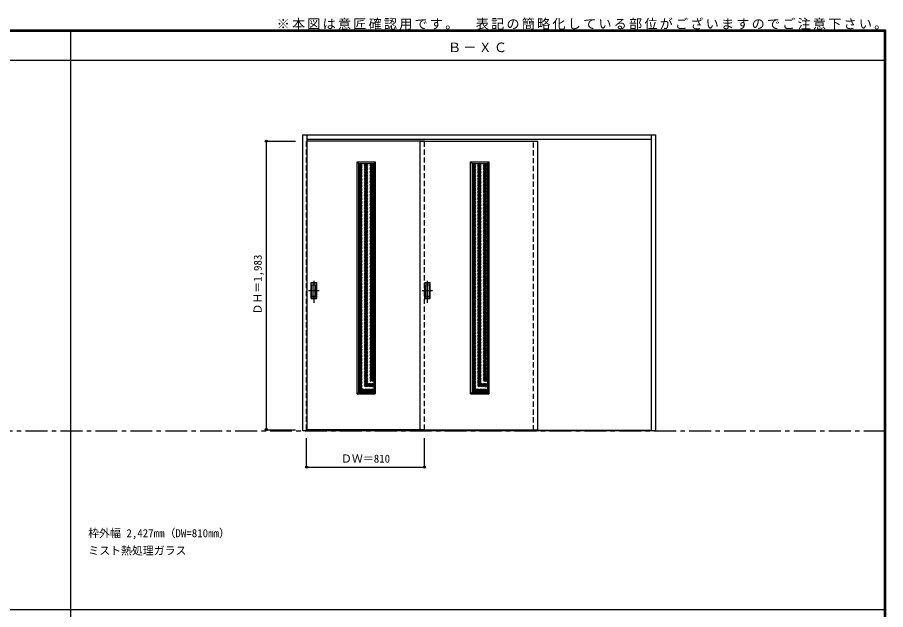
# Model space of a CAD drawing. Units: millimetres, scale not verified. Extents: x -6000 to 5700, y -4307 to 4260.
# Drawn here: x -267 to 5700, y 189 to 4260 of the extents above; entities that cross this region are included whole.
import ezdxf
from ezdxf.enums import TextEntityAlignment as Align

# ---------------------------------------------------------------- set-up
doc = ezdxf.new("R2010")
doc.units = ezdxf.units.MM
doc.header["$LTSCALE"] = 30
doc.header["$PDMODE"] = 32
doc.header["$PDSIZE"] = 15
doc.linetypes.add('CHAIN1', pattern=[8, 5, -1, 1, -1])
doc.linetypes.add('DASHED1', pattern=[1.8, 1.2, -0.6])
for name, color, linetype in [('0-2_扉', 7, 'Continuous'), ('0-4_枠', 3, 'Continuous'), ('0-6_引手', 7, 'Continuous'), ('0-A_文字', 7, 'Continuous'), ('0-B_寸法', 4, 'Continuous'), ('0-C_ハッチ', 4, 'DASHED1'), ('F-1_枠', 6, 'Continuous')]:
    doc.layers.add(name, color=color, linetype=linetype)
doc.styles.add('ＭＳ ゴシック', font='')
doc.styles.get('ＭＳ ゴシック').set_extended_font_data('MS Gothic')

msp = doc.modelspace()

# ---------------------------------------------------------------- linework, layer by layer
at = {"layer": '0-2_扉', "color": 4, "linetype": 'DASHED1'}
for p, q in [((1720.85, 1426), (1720.85, 3409)), ((1723.85, 3409), (1720.85, 3409)), ((2530.85, 1426), (2530.85, 3409)), ((3280.85, 1421), (3280.85, 3423)), ((3310.85, 1421), (3310.85, 3423)), ((1723.85, 1426), (1720.85, 1426))]:
    msp.add_line(p, q, dxfattribs=at)
at = {"layer": '0-2_扉', "color": 3}
for p, q in [((2530.85, 3409), (1723.85, 3409)), ((2530.85, 3409), (2500.85, 3409)), ((2500.85, 1426), (2500.85, 3409)), ((2500.85, 3409), (3310.85, 3409)), ((3310.85, 1426), (3310.85, 3409)), ((2077.85, 3256.5), (2182.85, 3256.5)), ((2182.85, 3256.5), (2182.85, 1681.5)), ((2857.85, 3256.5), (2962.85, 3256.5)), ((2962.85, 3256.5), (2962.85, 1681.5)), ((2530.85, 1426), (1723.85, 1426)), ((2530.85, 1426), (2500.85, 1426)), ((2500.85, 1426), (3310.85, 1426))]:
    msp.add_line(p, q, dxfattribs=at)
at = {"layer": '0-2_扉'}
for p, q in [((2067.85, 3266.5), (2077.85, 3256.5)), ((2067.85, 3266.5), (2192.85, 3266.5)), ((2067.85, 1671.5), (2067.85, 3266.5)), ((2192.85, 3266.5), (2182.85, 3256.5)), ((2192.85, 3266.5), (2192.85, 1671.5)), ((2847.85, 3266.5), (2857.85, 3256.5)), ((2847.85, 3266.5), (2972.85, 3266.5)), ((2847.85, 1671.5), (2847.85, 3266.5)), ((2972.85, 3266.5), (2962.85, 3256.5)), ((2972.85, 3266.5), (2972.85, 1671.5)), ((2077.85, 1681.5), (2067.85, 1671.5)), ((2067.85, 1671.5), (2192.85, 1671.5)), ((2182.85, 1681.5), (2192.85, 1671.5)), ((2857.85, 1681.5), (2847.85, 1671.5)), ((2847.85, 1671.5), (2972.85, 1671.5)), ((2962.85, 1681.5), (2972.85, 1671.5))]:
    msp.add_line(p, q, dxfattribs=at)
at = {"layer": '0-2_扉', "color": 3}
for points in [[(2077.85, 3256.5), (2077.85, 1681.5), (2182.85, 1681.5)], [(2857.85, 3256.5), (2857.85, 1681.5), (2962.85, 1681.5)]]:
    msp.add_lwpolyline(points, dxfattribs=at)
at = {"layer": '0-4_枠'}
for p, q in [((1693.85, 3453), (4120.85, 3453)), ((1723.85, 1418), (1723.85, 3453)), ((1723.85, 3423), (4090.85, 3423)), ((4090.85, 1418), (4090.85, 3453)), ((4120.85, 1418), (4120.85, 3453)), ((4090.85, 1421), (1723.85, 1421)), ((4090.85, 1418), (1723.85, 1418)), ((2500.85, 1418), (2530.85, 1418)), ((4120.85, 1418), (4090.85, 1418))]:
    msp.add_line(p, q, dxfattribs=at)
at = {"layer": '0-4_枠', "color": 7, "linetype": 'CHAIN1'}
msp.add_line((-5490, 1418), (5690, 1418), dxfattribs=at)
at = {"layer": '0-4_枠'}
msp.add_lwpolyline([(1723.85, 1418), (1693.85, 1418), (1693.85, 3453)], dxfattribs=at)
at = {"layer": '0-6_引手', "linetype": 'CHAIN1'}
for p, q in [((1771.85, 2298.27), (1771.85, 2469.12)), ((2551.85, 2298.27), (2551.85, 2469.12)), ((1733.77, 2383.5), (1806.28, 2383.5)), ((2513.77, 2383.5), (2586.28, 2383.5))]:
    msp.add_line(p, q, dxfattribs=at)
at = {"layer": '0-6_引手'}
for p, q in [((1752.85, 2438.5), (1790.85, 2438.5)), ((1752.85, 2328.5), (1752.85, 2438.5)), ((1759.35, 2422.5), (1784.35, 2422.5)), ((1759.35, 2344.5), (1759.35, 2422.5)), ((1784.35, 2344.5), (1784.35, 2422.5)), ((1790.85, 2328.5), (1790.85, 2438.5)), ((2532.85, 2438.5), (2570.85, 2438.5)), ((2532.85, 2328.5), (2532.85, 2438.5)), ((2539.35, 2422.5), (2564.35, 2422.5)), ((2539.35, 2344.5), (2539.35, 2422.5)), ((2564.35, 2344.5), (2564.35, 2422.5)), ((2570.85, 2328.5), (2570.85, 2438.5)), ((1752.85, 2328.5), (1790.85, 2328.5)), ((1759.35, 2344.5), (1784.35, 2344.5)), ((2532.85, 2328.5), (2570.85, 2328.5)), ((2539.35, 2344.5), (2564.35, 2344.5))]:
    msp.add_line(p, q, dxfattribs=at)
at = {"layer": '0-6_引手', "linetype": 'DASHED1'}
for p, q in [((1787.85, 2332.5), (1787.85, 2434.5)), ((2567.85, 2332.5), (2567.85, 2434.5)), ((1755.85, 2332.5), (1787.85, 2332.5)), ((2535.85, 2332.5), (2567.85, 2332.5))]:
    msp.add_line(p, q, dxfattribs=at)
for points in [[(1755.85, 2332.5), (1755.85, 2434.5), (1787.85, 2434.5)], [(2535.85, 2332.5), (2535.85, 2434.5), (2567.85, 2434.5)]]:
    msp.add_lwpolyline(points, dxfattribs=at)
at = {"layer": '0-B_寸法'}
for p, q in [((1443.85, 3409), (1643.85, 3409)), ((1443.85, 3409), (1443.85, 1426)), ((1443.85, 1426), (1643.85, 1426)), ((1720.85, 1168), (1720.85, 1368)), ((2530.85, 1168), (2530.85, 1368)), ((1720.85, 1168), (2530.85, 1168))]:
    msp.add_line(p, q, dxfattribs=at)
at = {"layer": '0-B_寸法', "color": 7}
for p in [(1443.85, 3409), (1443.85, 1426), (1720.85, 1168), (2530.85, 1168)]:
    msp.add_point(p, dxfattribs=at)
at = {"layer": '0-C_ハッチ'}
for p, q in [((2077.85, 3152.5), (2181.85, 3256.5)), ((2077.85, 3162.4), (2171.95, 3256.5)), ((2077.85, 3172.3), (2162.05, 3256.5)), ((2077.85, 3182.2), (2152.15, 3256.5)), ((2077.85, 3192.1), (2142.25, 3256.5)), ((2077.85, 3202), (2132.35, 3256.5)), ((2077.85, 3211.9), (2122.45, 3256.5)), ((2077.85, 3221.8), (2112.55, 3256.5)), ((2077.85, 3231.7), (2102.65, 3256.5)), ((2077.85, 3241.6), (2092.75, 3256.5)), ((2077.85, 3251.5), (2082.85, 3256.5)), ((2077.85, 3142.6), (2182.85, 3247.6)), ((2077.85, 3132.7), (2182.85, 3237.7)), ((2077.85, 3122.8), (2182.85, 3227.8)), ((2857.85, 3152.5), (2961.85, 3256.5)), ((2857.85, 3162.4), (2951.95, 3256.5)), ((2857.85, 3172.3), (2942.05, 3256.5)), ((2857.85, 3182.2), (2932.15, 3256.5)), ((2857.85, 3192.1), (2922.25, 3256.5)), ((2857.85, 3202), (2912.35, 3256.5)), ((2857.85, 3211.9), (2902.45, 3256.5)), ((2857.85, 3221.8), (2892.55, 3256.5)), ((2857.85, 3231.7), (2882.65, 3256.5)), ((2857.85, 3241.6), (2872.75, 3256.5)), ((2857.85, 3251.5), (2862.85, 3256.5)), ((2857.85, 3142.6), (2962.85, 3247.6)), ((2857.85, 3132.7), (2962.85, 3237.7)), ((2857.85, 3122.8), (2962.85, 3227.8)), ((2077.85, 3112.9), (2182.85, 3217.9)), ((2077.85, 3103), (2182.85, 3208)), ((2077.85, 3093.1), (2182.85, 3198.1)), ((2077.85, 3083.2), (2182.85, 3188.2)), ((2077.85, 3073.3), (2182.85, 3178.3)), ((2077.85, 3063.4), (2182.85, 3168.4)), ((2857.85, 3112.9), (2962.85, 3217.9)), ((2857.85, 3103), (2962.85, 3208)), ((2857.85, 3093.1), (2962.85, 3198.1)), ((2857.85, 3083.2), (2962.85, 3188.2)), ((2857.85, 3073.3), (2962.85, 3178.3)), ((2857.85, 3063.4), (2962.85, 3168.4)), ((2077.85, 3053.51), (2182.85, 3158.5)), ((2077.85, 3043.61), (2182.85, 3148.61)), ((2077.85, 3033.71), (2182.85, 3138.71)), ((2077.85, 3023.81), (2182.85, 3128.81)), ((2077.85, 3013.91), (2182.85, 3118.91)), ((2077.85, 3004.01), (2182.85, 3109.01)), ((2857.85, 3053.51), (2962.85, 3158.5)), ((2857.85, 3043.61), (2962.85, 3148.61)), ((2857.85, 3033.71), (2962.85, 3138.71)), ((2857.85, 3023.81), (2962.85, 3128.81)), ((2857.85, 3013.91), (2962.85, 3118.91)), ((2857.85, 3004.01), (2962.85, 3109.01)), ((2077.85, 2994.11), (2182.85, 3099.11)), ((2077.85, 2984.21), (2182.85, 3089.21)), ((2077.85, 2974.31), (2182.85, 3079.31)), ((2077.85, 2964.41), (2182.85, 3069.41)), ((2077.85, 2954.51), (2182.85, 3059.51)), ((2077.85, 2944.61), (2182.85, 3049.61)), ((2857.85, 2994.11), (2962.85, 3099.11)), ((2857.85, 2984.21), (2962.85, 3089.21)), ((2857.85, 2974.31), (2962.85, 3079.31)), ((2857.85, 2964.41), (2962.85, 3069.41)), ((2857.85, 2954.51), (2962.85, 3059.51)), ((2857.85, 2944.61), (2962.85, 3049.61)), ((2077.85, 2934.71), (2182.85, 3039.71)), ((2077.85, 2924.81), (2182.85, 3029.81)), ((2077.85, 2914.91), (2182.85, 3019.91)), ((2077.85, 2905.01), (2182.85, 3010.01)), ((2077.85, 2895.11), (2182.85, 3000.11)), ((2077.85, 2885.21), (2182.85, 2990.21)), ((2857.85, 2934.71), (2962.85, 3039.71)), ((2857.85, 2924.81), (2962.85, 3029.81)), ((2857.85, 2914.91), (2962.85, 3019.91)), ((2857.85, 2905.01), (2962.85, 3010.01)), ((2857.85, 2895.11), (2962.85, 3000.11)), ((2857.85, 2885.21), (2962.85, 2990.21)), ((2077.85, 2875.31), (2182.85, 2980.31)), ((2077.85, 2865.41), (2182.85, 2970.41)), ((2077.85, 2855.52), (2182.85, 2960.52)), ((2077.85, 2845.62), (2182.85, 2950.62)), ((2077.85, 2835.72), (2182.85, 2940.72)), ((2077.85, 2825.82), (2182.85, 2930.82)), ((2857.85, 2875.31), (2962.85, 2980.31)), ((2857.85, 2865.41), (2962.85, 2970.41)), ((2857.85, 2855.52), (2962.85, 2960.52)), ((2857.85, 2845.62), (2962.85, 2950.62)), ((2857.85, 2835.72), (2962.85, 2940.72)), ((2857.85, 2825.82), (2962.85, 2930.82)), ((2077.85, 2815.92), (2182.85, 2920.92)), ((2077.85, 2806.02), (2182.85, 2911.02)), ((2077.85, 2796.12), (2182.85, 2901.12)), ((2077.85, 2786.22), (2182.85, 2891.22)), ((2077.85, 2776.32), (2182.85, 2881.32)), ((2077.85, 2766.42), (2182.85, 2871.42)), ((2857.85, 2815.92), (2962.85, 2920.92)), ((2857.85, 2806.02), (2962.85, 2911.02)), ((2857.85, 2796.12), (2962.85, 2901.12)), ((2857.85, 2786.22), (2962.85, 2891.22)), ((2857.85, 2776.32), (2962.85, 2881.32)), ((2857.85, 2766.42), (2962.85, 2871.42)), ((2077.85, 2756.52), (2182.85, 2861.52)), ((2077.85, 2746.62), (2182.85, 2851.62)), ((2077.85, 2736.72), (2182.85, 2841.72)), ((2077.85, 2726.82), (2182.85, 2831.82)), ((2077.85, 2716.92), (2182.85, 2821.92)), ((2077.85, 2707.02), (2182.85, 2812.02)), ((2857.85, 2756.52), (2962.85, 2861.52)), ((2857.85, 2746.62), (2962.85, 2851.62)), ((2857.85, 2736.72), (2962.85, 2841.72)), ((2857.85, 2726.82), (2962.85, 2831.82)), ((2857.85, 2716.92), (2962.85, 2821.92)), ((2857.85, 2707.02), (2962.85, 2812.02)), ((2077.85, 2697.12), (2182.85, 2802.12)), ((2077.85, 2687.22), (2182.85, 2792.22)), ((2077.85, 2677.32), (2182.85, 2782.32)), ((2077.85, 2667.42), (2182.85, 2772.42)), ((2077.85, 2657.53), (2182.85, 2762.53)), ((2077.85, 2647.63), (2182.85, 2752.63)), ((2857.85, 2697.12), (2962.85, 2802.12)), ((2857.85, 2687.22), (2962.85, 2792.22)), ((2857.85, 2677.32), (2962.85, 2782.32)), ((2857.85, 2667.42), (2962.85, 2772.42)), ((2857.85, 2657.53), (2962.85, 2762.53)), ((2857.85, 2647.63), (2962.85, 2752.63)), ((2077.85, 2637.73), (2182.85, 2742.73)), ((2077.85, 2627.83), (2182.85, 2732.83)), ((2077.85, 2617.93), (2182.85, 2722.93)), ((2077.85, 2608.03), (2182.85, 2713.03)), ((2077.85, 2598.13), (2182.85, 2703.13)), ((2077.85, 2588.23), (2182.85, 2693.23)), ((2857.85, 2637.73), (2962.85, 2742.73)), ((2857.85, 2627.83), (2962.85, 2732.83)), ((2857.85, 2617.93), (2962.85, 2722.93)), ((2857.85, 2608.03), (2962.85, 2713.03)), ((2857.85, 2598.13), (2962.85, 2703.13)), ((2857.85, 2588.23), (2962.85, 2693.23)), ((2077.85, 2578.33), (2182.85, 2683.33)), ((2077.85, 2568.43), (2182.85, 2673.43)), ((2077.85, 2558.53), (2182.85, 2663.53)), ((2077.85, 2548.63), (2182.85, 2653.63)), ((2077.85, 2538.73), (2182.85, 2643.73)), ((2077.85, 2528.83), (2182.85, 2633.83)), ((2857.85, 2578.33), (2962.85, 2683.33)), ((2857.85, 2568.43), (2962.85, 2673.43)), ((2857.85, 2558.53), (2962.85, 2663.53)), ((2857.85, 2548.63), (2962.85, 2653.63)), ((2857.85, 2538.73), (2962.85, 2643.73)), ((2857.85, 2528.83), (2962.85, 2633.83)), ((2077.85, 2518.93), (2182.85, 2623.93)), ((2077.85, 2509.03), (2182.85, 2614.03)), ((2077.85, 2499.13), (2182.85, 2604.13)), ((2077.85, 2489.23), (2182.85, 2594.23)), ((2077.85, 2479.33), (2182.85, 2584.33)), ((2077.85, 2469.44), (2182.85, 2574.43)), ((2857.85, 2518.93), (2962.85, 2623.93)), ((2857.85, 2509.03), (2962.85, 2614.03)), ((2857.85, 2499.13), (2962.85, 2604.13)), ((2857.85, 2489.23), (2962.85, 2594.23)), ((2857.85, 2479.33), (2962.85, 2584.33)), ((2857.85, 2469.44), (2962.85, 2574.43)), ((2077.85, 2459.54), (2182.85, 2564.54)), ((2077.85, 2449.64), (2182.85, 2554.64)), ((2077.85, 2439.74), (2182.85, 2544.74)), ((2077.85, 2429.84), (2182.85, 2534.84)), ((2077.85, 2419.94), (2182.85, 2524.94)), ((2077.85, 2410.04), (2182.85, 2515.04)), ((2857.85, 2459.54), (2962.85, 2564.54)), ((2857.85, 2449.64), (2962.85, 2554.64)), ((2857.85, 2439.74), (2962.85, 2544.74)), ((2857.85, 2429.84), (2962.85, 2534.84)), ((2857.85, 2419.94), (2962.85, 2524.94)), ((2857.85, 2410.04), (2962.85, 2515.04)), ((2077.85, 2400.14), (2182.85, 2505.14)), ((2077.85, 2390.24), (2182.85, 2495.24)), ((2077.85, 2380.34), (2182.85, 2485.34)), ((2077.85, 2370.44), (2182.85, 2475.44)), ((2077.85, 2360.54), (2182.85, 2465.54)), ((2077.85, 2350.64), (2182.85, 2455.64)), ((2857.85, 2400.14), (2962.85, 2505.14)), ((2857.85, 2390.24), (2962.85, 2495.24)), ((2857.85, 2380.34), (2962.85, 2485.34)), ((2857.85, 2370.44), (2962.85, 2475.44)), ((2857.85, 2360.54), (2962.85, 2465.54)), ((2857.85, 2350.64), (2962.85, 2455.64)), ((2077.85, 2340.74), (2182.85, 2445.74)), ((2077.85, 2330.84), (2182.85, 2435.84)), ((2077.85, 2320.94), (2182.85, 2425.94)), ((2077.85, 2311.04), (2182.85, 2416.04)), ((2077.85, 2301.14), (2182.85, 2406.14)), ((2077.85, 2291.24), (2182.85, 2396.24)), ((2857.85, 2340.74), (2962.85, 2445.74)), ((2857.85, 2330.84), (2962.85, 2435.84)), ((2857.85, 2320.94), (2962.85, 2425.94)), ((2857.85, 2311.04), (2962.85, 2416.04)), ((2857.85, 2301.14), (2962.85, 2406.14)), ((2857.85, 2291.24), (2962.85, 2396.24)), ((2077.85, 2281.34), (2182.85, 2386.34)), ((2077.85, 2271.45), (2182.85, 2376.44)), ((2077.85, 2261.55), (2182.85, 2366.55)), ((2077.85, 2251.65), (2182.85, 2356.65)), ((2077.85, 2241.75), (2182.85, 2346.75)), ((2077.85, 2231.85), (2182.85, 2336.85)), ((2857.85, 2281.34), (2962.85, 2386.34)), ((2857.85, 2271.45), (2962.85, 2376.44)), ((2857.85, 2261.55), (2962.85, 2366.55)), ((2857.85, 2251.65), (2962.85, 2356.65)), ((2857.85, 2241.75), (2962.85, 2346.75)), ((2857.85, 2231.85), (2962.85, 2336.85)), ((2077.85, 2221.95), (2182.85, 2326.95)), ((2077.85, 2212.05), (2182.85, 2317.05)), ((2077.85, 2202.15), (2182.85, 2307.15)), ((2077.85, 2192.25), (2182.85, 2297.25)), ((2077.85, 2182.35), (2182.85, 2287.35)), ((2077.85, 2172.45), (2182.85, 2277.45)), ((2077.85, 2162.55), (2182.85, 2267.55)), ((2857.85, 2221.95), (2962.85, 2326.95)), ((2857.85, 2212.05), (2962.85, 2317.05)), ((2857.85, 2202.15), (2962.85, 2307.15)), ((2857.85, 2192.25), (2962.85, 2297.25)), ((2857.85, 2182.35), (2962.85, 2287.35)), ((2857.85, 2172.45), (2962.85, 2277.45)), ((2857.85, 2162.55), (2962.85, 2267.55)), ((2077.85, 2152.65), (2182.85, 2257.65)), ((2077.85, 2142.75), (2182.85, 2247.75)), ((2077.85, 2132.85), (2182.85, 2237.85)), ((2077.85, 2122.95), (2182.85, 2227.95)), ((2077.85, 2113.05), (2182.85, 2218.05)), ((2077.85, 2103.15), (2182.85, 2208.15)), ((2857.85, 2152.65), (2962.85, 2257.65)), ((2857.85, 2142.75), (2962.85, 2247.75)), ((2857.85, 2132.85), (2962.85, 2237.85)), ((2857.85, 2122.95), (2962.85, 2227.95)), ((2857.85, 2113.05), (2962.85, 2218.05)), ((2857.85, 2103.15), (2962.85, 2208.15)), ((2077.85, 2093.25), (2182.85, 2198.25)), ((2077.85, 2083.35), (2182.85, 2188.35)), ((2077.85, 2073.46), (2182.85, 2178.45)), ((2077.85, 2063.56), (2182.85, 2168.56)), ((2077.85, 2053.66), (2182.85, 2158.66)), ((2077.85, 2043.76), (2182.85, 2148.76)), ((2857.85, 2093.25), (2962.85, 2198.25)), ((2857.85, 2083.35), (2962.85, 2188.35)), ((2857.85, 2073.46), (2962.85, 2178.45)), ((2857.85, 2063.56), (2962.85, 2168.56)), ((2857.85, 2053.66), (2962.85, 2158.66)), ((2857.85, 2043.76), (2962.85, 2148.76)), ((2077.85, 2033.86), (2182.85, 2138.86)), ((2077.85, 2023.96), (2182.85, 2128.96)), ((2077.85, 2014.06), (2182.85, 2119.06)), ((2077.85, 2004.16), (2182.85, 2109.16)), ((2077.85, 1994.26), (2182.85, 2099.26)), ((2077.85, 1984.36), (2182.85, 2089.36)), ((2857.85, 2033.86), (2962.85, 2138.86)), ((2857.85, 2023.96), (2962.85, 2128.96)), ((2857.85, 2014.06), (2962.85, 2119.06)), ((2857.85, 2004.16), (2962.85, 2109.16)), ((2857.85, 1994.26), (2962.85, 2099.26)), ((2857.85, 1984.36), (2962.85, 2089.36)), ((2077.85, 1974.46), (2182.85, 2079.46)), ((2077.85, 1964.56), (2182.85, 2069.56)), ((2077.85, 1954.66), (2182.85, 2059.66)), ((2077.85, 1944.76), (2182.85, 2049.76)), ((2077.85, 1934.86), (2182.85, 2039.86)), ((2077.85, 1924.96), (2182.85, 2029.96)), ((2857.85, 1974.46), (2962.85, 2079.46)), ((2857.85, 1964.56), (2962.85, 2069.56)), ((2857.85, 1954.66), (2962.85, 2059.66)), ((2857.85, 1944.76), (2962.85, 2049.76)), ((2857.85, 1934.86), (2962.85, 2039.86)), ((2857.85, 1924.96), (2962.85, 2029.96)), ((2077.85, 1915.06), (2182.85, 2020.06)), ((2077.85, 1905.16), (2182.85, 2010.16)), ((2077.85, 1895.26), (2182.85, 2000.26)), ((2077.85, 1885.36), (2182.85, 1990.36)), ((2077.85, 1875.47), (2182.85, 1980.47)), ((2077.85, 1865.57), (2182.85, 1970.57)), ((2857.85, 1915.06), (2962.85, 2020.06)), ((2857.85, 1905.16), (2962.85, 2010.16)), ((2857.85, 1895.26), (2962.85, 2000.26)), ((2857.85, 1885.36), (2962.85, 1990.36)), ((2857.85, 1875.47), (2962.85, 1980.47)), ((2857.85, 1865.57), (2962.85, 1970.57)), ((2077.85, 1855.67), (2182.85, 1960.67)), ((2077.85, 1845.77), (2182.85, 1950.77)), ((2077.85, 1835.87), (2182.85, 1940.87)), ((2077.85, 1825.97), (2182.85, 1930.97)), ((2077.85, 1816.07), (2182.85, 1921.07)), ((2077.85, 1806.17), (2182.85, 1911.17)), ((2857.85, 1855.67), (2962.85, 1960.67)), ((2857.85, 1845.77), (2962.85, 1950.77)), ((2857.85, 1835.87), (2962.85, 1940.87)), ((2857.85, 1825.97), (2962.85, 1930.97)), ((2857.85, 1816.07), (2962.85, 1921.07)), ((2857.85, 1806.17), (2962.85, 1911.17)), ((2077.85, 1796.27), (2182.85, 1901.27)), ((2077.85, 1786.37), (2182.85, 1891.37)), ((2077.85, 1776.47), (2182.85, 1881.47)), ((2077.85, 1766.57), (2182.85, 1871.57)), ((2077.85, 1756.67), (2182.85, 1861.67)), ((2077.85, 1746.77), (2182.85, 1851.77)), ((2857.85, 1796.27), (2962.85, 1901.27)), ((2857.85, 1786.37), (2962.85, 1891.37)), ((2857.85, 1776.47), (2962.85, 1881.47)), ((2857.85, 1766.57), (2962.85, 1871.57)), ((2857.85, 1756.67), (2962.85, 1861.67)), ((2857.85, 1746.77), (2962.85, 1851.77)), ((2077.85, 1736.87), (2182.85, 1841.87)), ((2077.85, 1726.97), (2182.85, 1831.97)), ((2077.85, 1717.07), (2182.85, 1822.07)), ((2077.85, 1707.17), (2182.85, 1812.17)), ((2077.85, 1697.27), (2182.85, 1802.27)), ((2077.85, 1687.37), (2182.85, 1792.37)), ((2857.85, 1736.87), (2962.85, 1841.87)), ((2857.85, 1726.97), (2962.85, 1831.97)), ((2857.85, 1717.07), (2962.85, 1822.07)), ((2857.85, 1707.17), (2962.85, 1812.17)), ((2857.85, 1697.27), (2962.85, 1802.27)), ((2857.85, 1687.37), (2962.85, 1792.37)), ((2081.87, 1681.5), (2182.85, 1782.48)), ((2091.77, 1681.5), (2182.85, 1772.58)), ((2101.67, 1681.5), (2182.85, 1762.68)), ((2111.57, 1681.5), (2182.85, 1752.78)), ((2121.47, 1681.5), (2182.85, 1742.88)), ((2131.37, 1681.5), (2182.85, 1732.98)), ((2861.87, 1681.5), (2962.85, 1782.48)), ((2871.77, 1681.5), (2962.85, 1772.58)), ((2881.67, 1681.5), (2962.85, 1762.68)), ((2891.57, 1681.5), (2962.85, 1752.78)), ((2901.47, 1681.5), (2962.85, 1742.88)), ((2911.37, 1681.5), (2962.85, 1732.98)), ((2141.27, 1681.5), (2182.85, 1723.08)), ((2151.17, 1681.5), (2182.85, 1713.18)), ((2161.07, 1681.5), (2182.85, 1703.28)), ((2170.97, 1681.5), (2182.85, 1693.38)), ((2921.27, 1681.5), (2962.85, 1723.08)), ((2931.17, 1681.5), (2962.85, 1713.18)), ((2941.07, 1681.5), (2962.85, 1703.28)), ((2950.97, 1681.5), (2962.85, 1693.38))]:
    msp.add_line(p, q, dxfattribs=at)
at = {"layer": 'F-1_枠'}
for p, q in [((-6000, 4175), (5700, 4175)), ((-6000, 4170), (5700, 4170)), ((-6000, 4165), (5700, 4165)), ((100, -3790), (100, 4175)), ((5690, 4175), (5690, -4205)), ((5695, 4175), (5695, -4205)), ((5700, 4175), (5700, -4205)), ((-6000, 3965), (5700, 3965)), ((-6000, 190.5), (5700, 190.5))]:
    msp.add_line(p, q, dxfattribs=at)

# ---------------------------------------------------------------- texts
at = {"layer": '0-A_文字', "style": 'ＭＳ ゴシック'}
for s, p in [('枠外幅 2,427mm（DW=810mm）', (220, 670.5)), ('ミスト熱処理ガラス', (220, 550.5))]:
    msp.add_text(s, height=54.99, dxfattribs=at).set_placement(p, align=Align.BOTTOM_LEFT)
at = {"layer": '0-A_文字', "char_height": 65.98, "attachment_point": 7, "style": 'ＭＳ ゴシック'}
for s, insert in [('\\T1.17;※本図は意匠確認用です。\u3000表記の簡略化している部位がございますのでご注意下さい。', (1515, 4175)), ('\\T1.17;Ｂ－ＸＣ', (2692.5, 4020))]:
    msp.add_mtext(s, dxfattribs=dict(at, insert=insert))
at = {"layer": '0-B_寸法', "color": 7, "style": 'ＭＳ ゴシック'}
msp.add_text('ＤＨ＝1,983', height=54.99, rotation=90, dxfattribs=at).set_placement((1428.85, 2217.25), align=Align.BOTTOM_LEFT)
msp.add_text('ＤＷ＝810', height=54.99, dxfattribs=at).set_placement((1957.1, 1183), align=Align.BOTTOM_LEFT)

doc.saveas('drawing.dxf')
